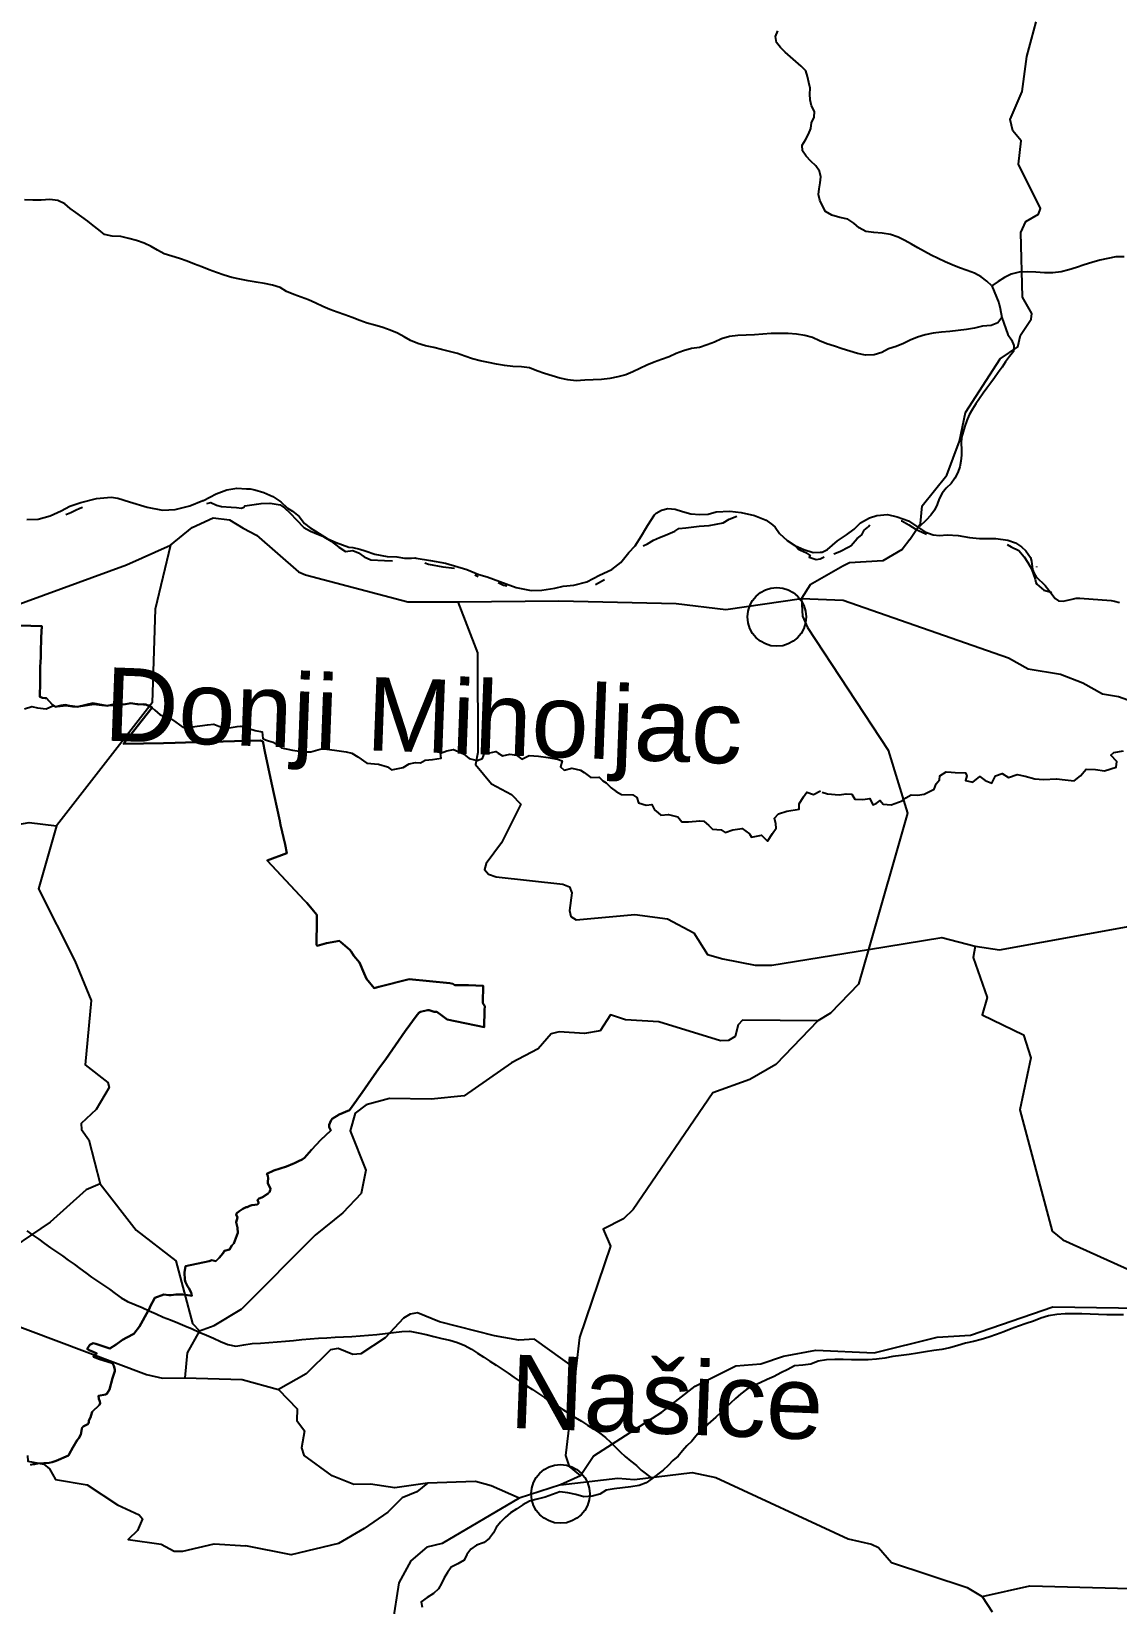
# Model space of a CAD drawing. Header units: metres. Extents: x 13.21 to 19.52, y 42.14 to 46.62.
# Drawn here: x 17.9286 to 18.2605, y 45.4545 to 45.9355 of the extents above; entities that cross this region are included whole.
import ezdxf

# ---------------------------------------------------------------- set-up
doc = ezdxf.new("R2010")
doc.units = ezdxf.units.M
doc.header["$MEASUREMENT"] = 0
for name, color, linetype in [('CESTE', 5, 'Continuous'), ('grad_manji', 1, 'Continuous'), ('hr', 9, 'Continuous'), ('naziv_manji', 1, 'Continuous'), ('PRUGE', 7, 'Continuous'), ('RIJEKE', 4, 'Continuous')]:
    doc.layers.add(name, color=color, linetype=linetype)
doc.styles.get("Standard").update_dxf_attribs({"font": 'arial.ttf'})

msp = doc.modelspace()

# ---------------------------------------------------------------- linework, layer by layer
at = {"layer": 'CESTE'}
for p, q in [((18.0951, 45.52628), (18.09191, 45.49978)), ((17.97551, 45.5235), (17.99304, 45.523)), ((17.99304, 45.523), (18.00418, 45.51993)), ((18.10067, 45.49962), (18.09656, 45.49352)), ((18.09656, 45.49352), (18.09039, 45.49079)), ((18.09039, 45.49079), (18.07774, 45.48667)), ((18.21938, 45.45668), (18.22246, 45.45198))]:
    msp.add_line(p, q, dxfattribs=at)
for points in [[(18.19731, 45.78006), (18.20059, 45.78493), (18.20102, 45.79028), (18.20855, 45.79967), (18.21244, 45.81006), (18.2143, 45.81892), (18.22494, 45.83527), (18.23031, 45.83898), (18.23117, 45.8425), (18.23443, 45.8474), (18.23458, 45.84918), (18.23171, 45.85417), (18.23127, 45.87391), (18.23271, 45.87733), (18.23666, 45.87953), (18.23728, 45.88133), (18.23055, 45.89484), (18.23137, 45.90201), (18.22876, 45.905), (18.22794, 45.9085), (18.23163, 45.9171), (18.23311, 45.92783), (18.23589, 45.93844)], [(17.97117, 45.77824), (17.97776, 45.78373), (17.9842, 45.78662), (17.9892, 45.78607), (17.99339, 45.78352)], [(17.99339, 45.78352), (17.99749, 45.78139), (18.01029, 45.77009), (18.01242, 45.76916), (18.04369, 45.76096), (18.05905, 45.76096)], [(17.84234, 45.74447), (17.84636, 45.74227), (17.85143, 45.74203), (17.85629, 45.74321), (17.86961, 45.7486), (17.91206, 45.75567), (17.95764, 45.77222), (17.97117, 45.77824)], [(17.97117, 45.77824), (17.96647, 45.75875), (17.96549, 45.73001), (17.93623, 45.69245)], [(18.19731, 45.78006), (18.1949, 45.77692), (18.18898, 45.77348), (18.17883, 45.77291), (18.17677, 45.77186), (18.1668, 45.76618), (18.16413, 45.76194)], [(18.05905, 45.76096), (18.08989, 45.76121), (18.12584, 45.76041), (18.14098, 45.75861), (18.16413, 45.76194)], [(18.05905, 45.76096), (18.06505, 45.74539), (18.06518, 45.71484), (18.06441, 45.71123), (18.06936, 45.7053), (18.0754, 45.70197), (18.07832, 45.69903), (18.07236, 45.68726), (18.06773, 45.68085), (18.06716, 45.67901), (18.06836, 45.67758), (18.07075, 45.6768), (18.09112, 45.6746), (18.09316, 45.67372), (18.09388, 45.67193), (18.0932, 45.66656), (18.09363, 45.66466), (18.09518, 45.66361), (18.11315, 45.66526), (18.12313, 45.66394), (18.13125, 45.65966), (18.13534, 45.65303), (18.14006, 45.65169), (18.14996, 45.64982), (18.15506, 45.64975), (18.18463, 45.65454)], [(18.16413, 45.76194), (18.17686, 45.7615), (18.22742, 45.74381), (18.23345, 45.74047), (18.2434, 45.7388), (18.25017, 45.7362), (18.25617, 45.73279), (18.26109, 45.732), (18.26789, 45.72949), (18.28956, 45.71171), (18.29511, 45.70567), (18.29775, 45.70071)], [(18.16413, 45.76194), (18.16447, 45.75655), (18.16597, 45.75312), (18.19062, 45.71555), (18.19659, 45.69627), (18.18463, 45.65454)], [(18.21729, 45.65565), (18.22474, 45.65451), (18.29171, 45.6666), (18.2973, 45.68964), (18.29774, 45.70018)], [(17.82496, 45.66775), (17.84908, 45.66159), (17.86435, 45.66234), (17.86933, 45.66319), (17.87388, 45.66475), (17.8879, 45.67258), (17.89814, 45.68502), (17.90295, 45.6891), (17.92788, 45.69347), (17.93623, 45.69245)], [(17.93623, 45.69245), (17.93081, 45.67311), (17.94192, 45.65108), (17.94685, 45.639), (17.94502, 45.61933), (17.95196, 45.61392), (17.95237, 45.61232), (17.94844, 45.6056), (17.94378, 45.60136), (17.94395, 45.59955), (17.94617, 45.59632), (17.94966, 45.58287)], [(18.18463, 45.65454), (18.20709, 45.65821), (18.21729, 45.65565)], [(18.21729, 45.65565), (18.21662, 45.65212), (18.22094, 45.6399), (18.21945, 45.63462), (18.232, 45.62848), (18.23426, 45.62146), (18.23094, 45.60556), (18.24083, 45.56845), (18.24406, 45.56572), (18.27638, 45.55118), (18.28115, 45.54469)], [(18.18463, 45.65454), (18.18159, 45.64398), (18.17297, 45.63507), (18.16916, 45.63272)], [(18.16916, 45.63272), (18.1461, 45.63299), (18.14474, 45.6315), (18.14385, 45.62793), (18.14181, 45.62675), (18.1394, 45.62668), (18.12055, 45.63247), (18.11032, 45.63302), (18.10573, 45.63459), (18.1026, 45.62973), (18.09772, 45.62884), (18.09005, 45.62934), (18.08762, 45.62877), (18.08357, 45.62422), (18.07545, 45.61988), (18.06096, 45.60979), (18.05085, 45.60874), (18.03814, 45.60899), (18.03096, 45.60707), (18.02759, 45.60446), (18.02613, 45.59915), (18.03093, 45.58708), (18.02946, 45.57996), (18.02384, 45.57398), (18.01542, 45.56723), (17.99294, 45.54461)], [(18.16916, 45.63272), (18.15627, 45.61936), (18.14831, 45.61484), (18.137, 45.6107), (18.11266, 45.57507), (18.10969, 45.57216), (18.1035, 45.56899), (18.10571, 45.56385), (18.09627, 45.53587), (18.0951, 45.52628)], [(17.94966, 45.58287), (17.94534, 45.5811), (17.93437, 45.57113), (17.90063, 45.54832)], [(17.94966, 45.58287), (17.96065, 45.56867), (17.97272, 45.55936), (17.97783, 45.54015), (17.97997, 45.53787)], [(17.90063, 45.54832), (17.96379, 45.52452), (17.96866, 45.52347), (17.97551, 45.5235)], [(17.97997, 45.53787), (17.9845, 45.5395), (17.99294, 45.54461)], [(18.10067, 45.49962), (18.12138, 45.51299), (18.1316, 45.52101), (18.1441, 45.52716), (18.15172, 45.52783), (18.15864, 45.53015), (18.16855, 45.53195), (18.18633, 45.53117), (18.20561, 45.53595), (18.21581, 45.53656), (18.24106, 45.54522), (18.28115, 45.54469)], [(18.0951, 45.52628), (18.08251, 45.53533), (18.07767, 45.53501), (18.07024, 45.5364), (18.05339, 45.54069), (18.04668, 45.54341), (18.0444, 45.54306), (18.04243, 45.54178), (18.0368, 45.53578), (18.02935, 45.53085), (18.02691, 45.53066), (18.02239, 45.53246), (18.02008, 45.53212), (18.01261, 45.52476), (18.00418, 45.51993)], [(17.97997, 45.53787), (17.97624, 45.53123), (17.97551, 45.5235)], [(18.00418, 45.51993), (18.00985, 45.51406), (18.00977, 45.51047), (18.01216, 45.50732), (18.01122, 45.50209), (18.01194, 45.4999)], [(17.92743, 45.49977), (17.92752, 45.49802), (17.93243, 45.49708), (17.93415, 45.49573), (17.93595, 45.49241), (17.94568, 45.49082), (17.95495, 45.48466), (17.96151, 45.48164), (17.96256, 45.48037), (17.96108, 45.47678), (17.95817, 45.47409), (17.96828, 45.47267), (17.97229, 45.47055), (17.9749, 45.47053), (17.98452, 45.47275), (17.99413, 45.47211)], [(18.04977, 45.49131), (18.03978, 45.48985), (18.03229, 45.49097), (18.02721, 45.49089), (18.02055, 45.49353), (18.01194, 45.4999)], [(18.09191, 45.49978), (18.09303, 45.49636), (18.09656, 45.49352)], [(18.07774, 45.48667), (18.06918, 45.49053), (18.06444, 45.49182), (18.04977, 45.49131)], [(18.09039, 45.49079), (18.10797, 45.49287), (18.11302, 45.49247), (18.13068, 45.49459), (18.13797, 45.49305), (18.17843, 45.47426), (18.1856, 45.47265), (18.18766, 45.47158), (18.19169, 45.46699), (18.21484, 45.45935), (18.21938, 45.45668)], [(18.07774, 45.48667), (18.05426, 45.47289), (18.0495, 45.4717), (18.04461, 45.46757), (18.04097, 45.46086), (18.03899, 45.44838), (18.03502, 45.44179), (18.03403, 45.43289), (18.03122, 45.42993), (17.99972, 45.42261), (17.99395, 45.4255)], [(18.04977, 45.49131), (18.04647, 45.48863), (18.04202, 45.48677), (18.03762, 45.48241), (18.03038, 45.47739), (18.02251, 45.47285), (18.00806, 45.46935), (17.99413, 45.47211)], [(18.21938, 45.45668), (18.234, 45.45986), (18.27231, 45.4589), (18.29252, 45.46101), (18.32118, 45.46133)]]:
    msp.add_lwpolyline(points, dxfattribs=at)
at = {"layer": 'grad_manji'}
for centre in [(18.15659, 45.75633), (18.09043, 45.48801)]:
    msp.add_circle(centre, 0.00898, dxfattribs=at)
at = {"layer": 'hr'}
for points in [[(17.92716, 45.7861), (17.93067, 45.78628), (17.93432, 45.78729), (17.93772, 45.78879), (17.9403, 45.79018), (17.94366, 45.79133), (17.94853, 45.79257), (17.95295, 45.793), (17.95498, 45.79265), (17.95861, 45.79157), (17.96401, 45.78986), (17.96871, 45.78901), (17.97257, 45.78916), (17.977, 45.79028), (17.981, 45.79191), (17.98123, 45.792), (17.98509, 45.79404), (17.98833, 45.79522), (17.99147, 45.79572), (17.99441, 45.79556), (17.99553, 45.79549), (17.99693, 45.79523), (17.99972, 45.79444), (18.00241, 45.79317), (18.00488, 45.79154), (18.00691, 45.78962), (18.00841, 45.78864), (18.01048, 45.78704), (18.01213, 45.78492), (18.01383, 45.78354), (18.01908, 45.78033), (18.02176, 45.77909), (18.02568, 45.77771), (18.02693, 45.77755), (18.02901, 45.77706), (18.03068, 45.77654), (18.03361, 45.77555), (18.0374, 45.77483), (18.04034, 45.77467), (18.04274, 45.77432), (18.04486, 45.77428), (18.04601, 45.77445), (18.04632, 45.77427), (18.05065, 45.77363), (18.05521, 45.77276), (18.06176, 45.77081), (18.06542, 45.76926), (18.06795, 45.76862), (18.07189, 45.76714), (18.0769, 45.76536), (18.08141, 45.76444), (18.08472, 45.76451), (18.0887, 45.76513), (18.09126, 45.76578), (18.09452, 45.76604), (18.09848, 45.76708), (18.10239, 45.76912), (18.10615, 45.77082), (18.10888, 45.773), (18.11135, 45.77605), (18.11324, 45.77803), (18.11524, 45.78114), (18.11648, 45.78341), (18.11714, 45.78439), (18.11917, 45.78759), (18.1197, 45.7881), (18.12133, 45.78899), (18.12329, 45.78955), (18.12551, 45.78927), (18.12777, 45.78855), (18.1303, 45.78792), (18.13305, 45.78766), (18.13562, 45.78779), (18.13806, 45.78844), (18.14224, 45.7887), (18.14571, 45.78824), (18.14974, 45.78735), (18.15333, 45.78595), (18.15525, 45.78454), (18.15606, 45.7838), (18.15741, 45.78186), (18.15972, 45.77968), (18.16208, 45.7782), (18.16482, 45.77693), (18.16775, 45.77606), (18.1698, 45.77613), (18.17045, 45.77615), (18.17213, 45.77694), (18.17515, 45.77965), (18.17794, 45.78148), (18.18028, 45.78316), (18.18219, 45.7851), (18.18494, 45.78666), (18.18723, 45.78734), (18.19046, 45.78765), (18.19338, 45.78696), (18.1969, 45.78572), (18.20186, 45.78232), (18.20439, 45.78149), (18.20636, 45.78128), (18.20869, 45.78148), (18.21203, 45.78124), (18.21553, 45.78063), (18.2186, 45.78037), (18.22358, 45.78036), (18.22725, 45.77978), (18.22961, 45.779), (18.23141, 45.77778), (18.23274, 45.77654), (18.23417, 45.77454), (18.23449, 45.77339), (18.23479, 45.77085), (18.23516, 45.76983), (18.23589, 45.76863), (18.23869, 45.76599), (18.23975, 45.76453), (18.24174, 45.762), (18.24271, 45.76127), (18.24421, 45.76111), (18.24688, 45.76174), (18.24819, 45.76209), (18.24929, 45.7621), (18.25884, 45.76135), (18.25992, 45.7612), (18.26139, 45.76073)], [(17.92503, 45.75368), (17.93175, 45.75351), (17.93155, 45.75006), (17.93147, 45.74536), (17.93151, 45.74347), (17.93139, 45.74297), (17.93132, 45.74053), (17.93129, 45.73488), (17.93119, 45.73338), (17.93121, 45.73191), (17.93198, 45.73162), (17.93277, 45.73143), (17.93324, 45.73143), (17.93492, 45.72952), (17.93522, 45.72934), (17.936, 45.72885), (17.9376, 45.72925), (17.93894, 45.72942), (17.94037, 45.72918), (17.94267, 45.72884), (17.94742, 45.72995), (17.95172, 45.72913), (17.95443, 45.72974), (17.95685, 45.72956), (17.95901, 45.72992), (17.96144, 45.72956), (17.96288, 45.72961), (17.96356, 45.72953), (17.96554, 45.7286), (17.95676, 45.71746), (17.96902, 45.71773), (17.97256, 45.71783), (17.97574, 45.71792), (17.98364, 45.71808), (17.9943, 45.7184), (17.99853, 45.71849), (17.99913, 45.71836), (17.99945, 45.7181), (17.99948, 45.71777), (17.99996, 45.71514), (18.00205, 45.70554), (18.00456, 45.69393), (18.00483, 45.69272), (18.00619, 45.68667), (18.00673, 45.68402), (18.00067, 45.68186), (18.01216, 45.66962), (18.01282, 45.66887), (18.01343, 45.6681), (18.01491, 45.66645), (18.01585, 45.66518), (18.0159, 45.66332), (18.01581, 45.65616), (18.01595, 45.65566), (18.01881, 45.65649), (18.0228, 45.65722), (18.02309, 45.65694), (18.02594, 45.65448), (18.02644, 45.65392), (18.02723, 45.65268), (18.02894, 45.65063), (18.03034, 45.64726), (18.03107, 45.64561), (18.03345, 45.64279), (18.03491, 45.64319), (18.04409, 45.64553), (18.0566, 45.64432), (18.05749, 45.64404), (18.05809, 45.64365), (18.06233, 45.64365), (18.06673, 45.64351), (18.0667, 45.63835), (18.06672, 45.63814), (18.06725, 45.6372), (18.06715, 45.63597), (18.06703, 45.63083), (18.05578, 45.63313), (18.05417, 45.63439), (18.05255, 45.63555), (18.05177, 45.63555), (18.05121, 45.63568), (18.05023, 45.636), (18.04975, 45.63602), (18.04756, 45.63549), (18.04714, 45.63517), (18.04624, 45.63421), (18.04322, 45.63004), (18.04293, 45.62963), (18.03704, 45.62102), (18.03491, 45.61816), (18.03253, 45.61485), (18.0298, 45.61085), (18.02873, 45.60938), (18.02848, 45.60904), (18.02804, 45.60842), (18.02587, 45.60545), (18.02273, 45.60411), (18.02054, 45.60274), (18.02014, 45.60216), (18.01969, 45.60089), (18.01969, 45.60022), (18.02013, 45.59924), (18.01705, 45.5962), (18.01583, 45.59494), (18.01431, 45.5933), (18.01213, 45.59086), (18.0114, 45.59038), (18.01028, 45.5898), (18.00902, 45.58921), (18.00854, 45.58897), (18.00657, 45.58822), (18.00276, 45.58701), (18.00064, 45.58594), (18.00093, 45.58536), (18.00098, 45.58452), (18.00088, 45.58358), (18.00091, 45.58307), (18.00171, 45.58131), (18.00162, 45.58096), (18.00139, 45.58037), (18.00096, 45.57994), (17.99927, 45.57884), (17.99802, 45.5783), (17.99776, 45.57799), (17.99807, 45.57722), (17.99808, 45.57692), (17.99794, 45.57673), (17.99761, 45.57659), (17.99696, 45.57646), (17.99599, 45.57638), (17.99537, 45.57619), (17.99455, 45.57577), (17.99429, 45.5757), (17.99328, 45.5752), (17.99208, 45.57439), (17.99146, 45.57391), (17.99126, 45.57354), (17.99164, 45.57263), (17.99123, 45.57113), (17.99161, 45.56946), (17.99176, 45.56793), (17.99047, 45.56464), (17.9899, 45.56401), (17.98917, 45.5628), (17.98768, 45.56242), (17.98711, 45.5616), (17.986, 45.56027), (17.98496, 45.55919), (17.98379, 45.55952), (17.98292, 45.55927), (17.97571, 45.5577), (17.97541, 45.55571), (17.97553, 45.55349), (17.97573, 45.5528), (17.97635, 45.55158), (17.97672, 45.55092), (17.97748, 45.54962), (17.97764, 45.54863), (17.97702, 45.54868), (17.97495, 45.54898), (17.97274, 45.54907), (17.97133, 45.54886), (17.9706, 45.54884), (17.96912, 45.54906), (17.96637, 45.54797), (17.96485, 45.54511), (17.96481, 45.545), (17.96426, 45.54407), (17.96162, 45.53924), (17.9599, 45.53699), (17.95776, 45.53589), (17.95647, 45.53516), (17.95455, 45.53376), (17.95256, 45.53254), (17.94828, 45.53396), (17.94752, 45.53417), (17.94651, 45.53364), (17.94569, 45.53239), (17.94614, 45.53215), (17.94622, 45.53203), (17.94627, 45.53196), (17.94746, 45.53149), (17.9486, 45.53094), (17.94767, 45.53038), (17.94762, 45.52994), (17.94914, 45.52932), (17.95343, 45.52799), (17.95378, 45.52722), (17.9541, 45.52605), (17.95412, 45.52554), (17.95344, 45.52345), (17.95341, 45.52338), (17.95253, 45.52), (17.95162, 45.51866), (17.95125, 45.51847), (17.94914, 45.51802), (17.94923, 45.5171), (17.94952, 45.51629), (17.94961, 45.51582), (17.94938, 45.5153), (17.9472, 45.51308), (17.94684, 45.51206), (17.94671, 45.51143), (17.94618, 45.51045), (17.94615, 45.50993), (17.94608, 45.50966), (17.94586, 45.50938), (17.94447, 45.50861), (17.94414, 45.50834), (17.94403, 45.50795), (17.94374, 45.50621), (17.94314, 45.50505), (17.94258, 45.50443), (17.94122, 45.50218), (17.94011, 45.50016), (17.93998, 45.49975), (17.9362, 45.49815), (17.93498, 45.49772), (17.93399, 45.49751), (17.93236, 45.49747), (17.93055, 45.49731), (17.9296, 45.49716), (17.92919, 45.49714), (17.9283, 45.49688)], [(17.9283, 45.49688), (17.92919, 45.49714), (17.9296, 45.49716), (17.93055, 45.49731), (17.93236, 45.49747), (17.93399, 45.49751), (17.93498, 45.49772), (17.9362, 45.49815), (17.93998, 45.49975), (17.94011, 45.50016), (17.94122, 45.50218), (17.94258, 45.50443), (17.94314, 45.50505), (17.94374, 45.50621), (17.94403, 45.50795), (17.94414, 45.50834), (17.94447, 45.50861), (17.94586, 45.50938), (17.94608, 45.50966), (17.94615, 45.50993), (17.94618, 45.51045), (17.94671, 45.51143), (17.94684, 45.51206), (17.9472, 45.51308), (17.94938, 45.5153), (17.94961, 45.51582), (17.94952, 45.51629), (17.94923, 45.5171), (17.94914, 45.51802), (17.95125, 45.51847), (17.95162, 45.51866), (17.95253, 45.52), (17.95341, 45.52338), (17.95344, 45.52345), (17.95412, 45.52554), (17.9541, 45.52605), (17.95378, 45.52722), (17.95343, 45.52799), (17.94914, 45.52932), (17.94762, 45.52994), (17.94767, 45.53038), (17.9486, 45.53094), (17.94746, 45.53149), (17.94627, 45.53196), (17.94622, 45.53203), (17.94614, 45.53215), (17.94569, 45.53239), (17.94651, 45.53364), (17.94752, 45.53417), (17.94828, 45.53396), (17.95256, 45.53254), (17.95455, 45.53376), (17.95647, 45.53516), (17.95776, 45.53589), (17.9599, 45.53699), (17.96162, 45.53924), (17.96426, 45.54407), (17.96481, 45.545), (17.96485, 45.54511), (17.96637, 45.54797), (17.96912, 45.54906), (17.9706, 45.54884), (17.97133, 45.54886), (17.97274, 45.54907), (17.97495, 45.54898), (17.97702, 45.54868), (17.97764, 45.54863), (17.97748, 45.54962), (17.97672, 45.55092), (17.97635, 45.55158), (17.97573, 45.5528), (17.97553, 45.55349), (17.97541, 45.55571), (17.97571, 45.5577), (17.98292, 45.55927), (17.98379, 45.55952), (17.98496, 45.55919), (17.986, 45.56027), (17.98711, 45.5616), (17.98768, 45.56242), (17.98917, 45.5628), (17.9899, 45.56401), (17.99047, 45.56464), (17.99176, 45.56793), (17.99161, 45.56946), (17.99123, 45.57113), (17.99164, 45.57263), (17.99126, 45.57354), (17.99146, 45.57391), (17.99208, 45.57439), (17.99328, 45.5752), (17.99429, 45.5757), (17.99455, 45.57577), (17.99537, 45.57619), (17.99599, 45.57638), (17.99696, 45.57646), (17.99761, 45.57659), (17.99794, 45.57673), (17.99808, 45.57692), (17.99807, 45.57722), (17.99776, 45.57799), (17.99802, 45.5783), (17.99927, 45.57884), (18.00096, 45.57994), (18.00139, 45.58037), (18.00162, 45.58096), (18.00171, 45.58131), (18.00091, 45.58307), (18.00088, 45.58358), (18.00098, 45.58452), (18.00093, 45.58536), (18.00064, 45.58594), (18.00276, 45.58701), (18.00657, 45.58822), (18.00854, 45.58897), (18.00902, 45.58921), (18.01028, 45.5898), (18.0114, 45.59038), (18.01213, 45.59086), (18.01431, 45.5933), (18.01583, 45.59494), (18.01705, 45.5962), (18.02013, 45.59924), (18.01969, 45.60022), (18.01969, 45.60089), (18.02014, 45.60216), (18.02054, 45.60274), (18.02273, 45.60411), (18.02587, 45.60545), (18.02804, 45.60842), (18.02848, 45.60904), (18.02873, 45.60938), (18.0298, 45.61085), (18.03253, 45.61485), (18.03491, 45.61816), (18.03704, 45.62102), (18.04293, 45.62963), (18.04322, 45.63004), (18.04624, 45.63421), (18.04714, 45.63517), (18.04756, 45.63549), (18.04975, 45.63602), (18.05023, 45.636), (18.05121, 45.63568), (18.05177, 45.63555), (18.05255, 45.63555), (18.05417, 45.63439), (18.05578, 45.63313), (18.06703, 45.63083), (18.06715, 45.63597), (18.06725, 45.6372), (18.06672, 45.63814), (18.0667, 45.63835), (18.06673, 45.64351), (18.06233, 45.64365), (18.05809, 45.64365), (18.05749, 45.64404), (18.0566, 45.64432), (18.04409, 45.64553), (18.03491, 45.64319), (18.03345, 45.64279), (18.03107, 45.64561), (18.03034, 45.64726), (18.02894, 45.65063), (18.02723, 45.65268), (18.02644, 45.65392), (18.02594, 45.65448), (18.02309, 45.65694), (18.0228, 45.65722), (18.01881, 45.65649), (18.01595, 45.65566), (18.01581, 45.65616), (18.0159, 45.66332), (18.01585, 45.66518), (18.01491, 45.66645), (18.01343, 45.6681), (18.01282, 45.66887), (18.01216, 45.66962), (18.00067, 45.68186), (18.00673, 45.68402), (18.00619, 45.68667), (18.00483, 45.69272), (18.00456, 45.69393), (18.00205, 45.70554), (17.99996, 45.71514), (17.99948, 45.71777), (17.99945, 45.7181), (17.99913, 45.71836), (17.99853, 45.71849), (17.9943, 45.7184), (17.98364, 45.71808), (17.97574, 45.71792), (17.97256, 45.71783), (17.96902, 45.71773), (17.95676, 45.71746), (17.96554, 45.7286), (17.96356, 45.72953), (17.96288, 45.72961), (17.96144, 45.72956), (17.95901, 45.72992), (17.95685, 45.72956), (17.95443, 45.72974), (17.95172, 45.72913), (17.94742, 45.72995), (17.94267, 45.72884), (17.94037, 45.72918), (17.93894, 45.72942), (17.9376, 45.72925), (17.936, 45.72885), (17.93522, 45.72934), (17.93492, 45.72952), (17.93324, 45.73143), (17.93277, 45.73143), (17.93198, 45.73162), (17.93121, 45.73191), (17.93119, 45.73338), (17.93129, 45.73488), (17.93132, 45.74053), (17.93139, 45.74297), (17.93151, 45.74347), (17.93147, 45.74536), (17.93155, 45.75006), (17.93175, 45.75351), (17.92503, 45.75368)]]:
    msp.add_lwpolyline(points, dxfattribs=at)
at = {"layer": 'PRUGE'}
for points in [[(18.22234, 45.8576), (18.22087, 45.85909), (18.21914, 45.86041), (18.21709, 45.86151), (18.21481, 45.86233), (18.21251, 45.86315), (18.21025, 45.86401), (18.20805, 45.86495), (18.20591, 45.86594), (18.20382, 45.86699), (18.20179, 45.8681), (18.19977, 45.86922), (18.19776, 45.87035), (18.19579, 45.8715), (18.19368, 45.87253), (18.19138, 45.87334), (18.18886, 45.87371), (18.18628, 45.87394), (18.18377, 45.87427), (18.18174, 45.87537), (18.1801, 45.87679), (18.17832, 45.87801), (18.17582, 45.87854), (18.17339, 45.87925), (18.17148, 45.88035), (18.17058, 45.88207), (18.16979, 45.88379), (18.16938, 45.88555), (18.16956, 45.88735), (18.1699, 45.88914), (18.17003, 45.89093), (18.16966, 45.89272), (18.16849, 45.89431), (18.16702, 45.89579), (18.1656, 45.8973), (18.16441, 45.89894), (18.16431, 45.90064), (18.1654, 45.90232), (18.16632, 45.90401), (18.16695, 45.90574), (18.16722, 45.90754), (18.16801, 45.90927), (18.16815, 45.911), (18.16725, 45.91271), (18.16682, 45.91449), (18.1667, 45.91628), (18.1668, 45.91808), (18.16642, 45.91985), (18.166, 45.92164), (18.1655, 45.9234), (18.16401, 45.92484), (18.16236, 45.92624), (18.1608, 45.92768), (18.15919, 45.92907), (18.15767, 45.93054), (18.15646, 45.93212), (18.15616, 45.93393), (18.15695, 45.93562)], [(18.22543, 45.84794), (18.22422, 45.84628), (18.22214, 45.84551), (18.2195, 45.84526), (18.21708, 45.84463), (18.21459, 45.84424), (18.21203, 45.84399), (18.2095, 45.84366), (18.20695, 45.84343), (18.20441, 45.84317), (18.20194, 45.84266), (18.19959, 45.84193), (18.19736, 45.84103), (18.1953, 45.83994), (18.19305, 45.83909), (18.19073, 45.83831), (18.18869, 45.83719), (18.18632, 45.83652), (18.18376, 45.83642), (18.18127, 45.83692), (18.17888, 45.8376), (18.17655, 45.83837), (18.17423, 45.83915), (18.17191, 45.83992), (18.16963, 45.84076), (18.16748, 45.84177), (18.16511, 45.84243), (18.16259, 45.84282), (18.16003, 45.84301), (18.15746, 45.84307), (18.15746, 45.84307), (18.15488, 45.843), (18.15233, 45.84279), (18.14977, 45.84263), (18.14719, 45.84252), (18.14462, 45.84244), (18.1421, 45.84208), (18.13971, 45.84142), (18.13755, 45.84044), (18.13531, 45.83953), (18.13296, 45.83881), (18.13045, 45.83841), (18.12807, 45.83774), (18.12581, 45.83688), (18.12362, 45.83594), (18.12134, 45.8351), (18.11906, 45.83427), (18.11684, 45.83335), (18.11471, 45.83235), (18.11258, 45.83134), (18.11037, 45.83041), (18.10798, 45.82975), (18.10549, 45.8293), (18.10295, 45.82901), (18.10039, 45.82885), (18.09782, 45.82873), (18.09524, 45.82857), (18.09272, 45.82883), (18.09026, 45.8294), (18.08788, 45.83009), (18.08552, 45.8308), (18.08321, 45.83159), (18.08097, 45.8325), (18.07847, 45.83282), (18.07589, 45.83297), (18.07334, 45.83322), (18.07086, 45.83369), (18.06839, 45.83421), (18.06589, 45.83464), (18.06352, 45.83533), (18.06121, 45.83613), (18.05891, 45.83693), (18.0565, 45.83758), (18.05407, 45.83816), (18.05164, 45.83875), (18.04918, 45.83931), (18.0468, 45.83997), (18.04457, 45.84087), (18.04258, 45.84201), (18.04057, 45.84314), (18.03837, 45.84407), (18.03605, 45.84485), (18.03368, 45.84556), (18.03131, 45.84625), (18.02901, 45.84706), (18.02673, 45.84789), (18.02444, 45.84873), (18.02215, 45.84955), (18.01989, 45.85041), (18.01769, 45.85134), (18.01556, 45.85235), (18.01339, 45.85333), (18.01112, 45.85416), (18.00882, 45.85498), (18.00664, 45.85593), (18.00469, 45.8571), (18.00237, 45.85787), (17.99989, 45.85836), (17.99736, 45.85872), (17.99485, 45.85913), (17.99237, 45.85962), (17.98994, 45.8602), (17.98754, 45.86088), (17.98523, 45.86166), (17.98299, 45.86254), (17.98073, 45.86342), (17.97849, 45.8643), (17.97625, 45.86519), (17.97393, 45.86596), (17.97158, 45.8667), (17.96923, 45.86745), (17.96721, 45.86855), (17.9652, 45.86968), (17.96308, 45.8707), (17.96075, 45.87146), (17.95835, 45.87213), (17.95591, 45.87273), (17.95329, 45.87284), (17.95098, 45.87336), (17.94924, 45.87475), (17.94753, 45.87609), (17.94581, 45.87744), (17.94405, 45.87875), (17.94222, 45.88002), (17.94045, 45.88133), (17.93877, 45.88269), (17.93663, 45.88374), (17.93419, 45.88409), (17.93419, 45.88409), (17.93159, 45.88384), (17.92901, 45.88387), (17.92644, 45.88398)], [(18.26283, 45.8665), (18.26028, 45.86653), (18.26028, 45.86653), (18.2578, 45.86601), (18.25536, 45.86544), (18.25295, 45.8648), (18.25058, 45.8641), (18.24828, 45.86328), (18.24596, 45.86252), (18.24353, 45.86191), (18.24099, 45.86161), (18.23842, 45.86159), (18.23586, 45.8618), (18.23328, 45.86193), (18.23328, 45.86193), (18.23072, 45.86179), (18.22827, 45.86118), (18.22622, 45.86013), (18.22433, 45.85891), (18.22234, 45.8576)], [(18.22234, 45.8576), (18.22305, 45.85588), (18.22378, 45.85415), (18.22447, 45.85242), (18.22489, 45.85065), (18.22543, 45.84794)], [(18.22543, 45.84794), (18.22602, 45.84619), (18.22662, 45.84445), (18.22728, 45.84271), (18.22836, 45.84107), (18.22905, 45.83933), (18.22902, 45.83753), (18.22773, 45.83599), (18.22652, 45.8344), (18.22552, 45.83274), (18.22433, 45.83115), (18.2232, 45.82953), (18.2221, 45.8279), (18.22085, 45.82634), (18.21966, 45.82474), (18.21856, 45.82312), (18.2175, 45.82149), (18.21641, 45.81985), (18.21539, 45.81821), (18.21475, 45.81647), (18.21414, 45.81473), (18.21354, 45.81298), (18.21313, 45.8112), (18.213, 45.80941), (18.21307, 45.80761), (18.21309, 45.80581), (18.21291, 45.80402), (18.21252, 45.80224), (18.21195, 45.80049), (18.21108, 45.7988), (18.20991, 45.7972), (18.20835, 45.79576), (18.20713, 45.79419), (18.20629, 45.79248), (18.20567, 45.79074), (18.20485, 45.78903), (18.20373, 45.78742), (18.20228, 45.78594), (18.20024, 45.78403)], [(17.92721, 45.56846), (17.92902, 45.56719), (17.93084, 45.56592), (17.93261, 45.56462), (17.93441, 45.56335), (17.93624, 45.56208), (17.93807, 45.56083), (17.93987, 45.55955), (17.94165, 45.55826), (17.94341, 45.55695), (17.94519, 45.55566), (17.947, 45.55438), (17.94881, 45.55312), (17.95065, 45.55186), (17.95248, 45.55061), (17.95424, 45.5493), (17.95607, 45.54803), (17.95803, 45.54688), (17.96025, 45.54599), (17.96244, 45.54506), (17.96458, 45.54407), (17.96671, 45.54307), (17.9689, 45.54214), (17.97114, 45.54127), (17.97336, 45.54038), (17.97555, 45.53945), (17.97772, 45.53848), (17.97991, 45.53755), (17.9821, 45.53662), (17.98428, 45.53567), (17.98639, 45.53465), (17.98865, 45.53378), (17.99107, 45.53326), (17.99356, 45.53368), (17.99609, 45.53399), (17.99864, 45.53412), (18.00119, 45.5343), (18.00374, 45.5345), (18.00627, 45.53473), (18.0088, 45.535), (18.01134, 45.53525), (18.01388, 45.53546), (18.01643, 45.53562), (18.01898, 45.53579), (18.02152, 45.53594), (18.02408, 45.53606), (18.02663, 45.5362), (18.02918, 45.53636), (18.03173, 45.53656), (18.03426, 45.5368), (18.0368, 45.53707), (18.03932, 45.53738), (18.04185, 45.53766), (18.04439, 45.53777), (18.04439, 45.53777), (18.04687, 45.53734), (18.04931, 45.53676), (18.05172, 45.53616), (18.05415, 45.5356), (18.05658, 45.53502), (18.05895, 45.53434), (18.06114, 45.5334), (18.06316, 45.53231), (18.06507, 45.5311), (18.06698, 45.5299), (18.06885, 45.52868), (18.0707, 45.52744), (18.07254, 45.52619), (18.07437, 45.52493), (18.07621, 45.52368), (18.07808, 45.52244), (18.07994, 45.52122), (18.08182, 45.52), (18.08369, 45.51877), (18.08556, 45.51754), (18.08742, 45.51631), (18.0893, 45.51508), (18.09117, 45.51386), (18.09305, 45.51264), (18.09494, 45.51144), (18.09684, 45.51023), (18.09873, 45.50902), (18.10063, 45.50781), (18.10248, 45.50656), (18.10424, 45.50527), (18.10576, 45.50382), (18.10721, 45.50233), (18.10866, 45.50085), (18.11022, 45.49943), (18.11191, 45.49808), (18.11365, 45.49676), (18.11506, 45.49526), (18.11851, 45.49269)], [(18.26265, 45.54279), (18.26009, 45.54282), (18.25753, 45.54283), (18.25497, 45.54291), (18.25241, 45.54299), (18.24986, 45.54308), (18.2473, 45.54311), (18.2473, 45.54311), (18.24474, 45.5431), (18.24219, 45.54296), (18.2397, 45.54253), (18.23737, 45.54179), (18.23514, 45.54091), (18.23282, 45.54016), (18.23051, 45.53937), (18.22823, 45.53855), (18.22603, 45.53765), (18.22377, 45.5368), (18.22146, 45.53602), (18.21912, 45.5353), (18.21671, 45.53469), (18.21429, 45.53411), (18.21195, 45.5334), (18.20955, 45.53276), (18.2071, 45.53224), (18.2046, 45.53186), (18.20209, 45.53149), (18.19959, 45.5311), (18.19711, 45.53069), (18.1946, 45.53034), (18.19208, 45.53001), (18.18961, 45.52953), (18.1871, 45.5292), (18.18455, 45.52906), (18.18199, 45.52905), (18.17943, 45.52907), (18.17687, 45.5291), (18.17431, 45.52913), (18.17431, 45.52913), (18.17176, 45.52899), (18.16927, 45.52859), (18.16699, 45.52774), (18.16452, 45.52739), (18.16201, 45.52716), (18.15991, 45.52612), (18.15785, 45.52504), (18.15579, 45.52398), (18.15366, 45.52298), (18.15149, 45.52203), (18.14935, 45.52104), (18.14733, 45.51994), (18.14554, 45.51867), (18.14392, 45.51726), (18.14241, 45.51581), (18.14093, 45.51435), (18.13944, 45.51289), (18.1379, 45.51146), (18.13628, 45.51007), (18.13466, 45.50867), (18.13311, 45.50724), (18.13184, 45.50569), (18.13062, 45.50411), (18.12907, 45.50268), (18.12773, 45.50116), (18.12642, 45.49961), (18.12479, 45.49823), (18.12332, 45.49675), (18.12187, 45.49528), (18.11851, 45.49269)], [(18.11851, 45.49269), (18.11667, 45.49141), (18.11446, 45.49058), (18.11195, 45.49015), (18.10942, 45.48988), (18.10687, 45.48961), (18.10443, 45.48915), (18.10243, 45.48799), (18.10011, 45.48728), (18.09756, 45.48717), (18.09516, 45.4878), (18.0927, 45.48834), (18.09021, 45.48869), (18.09021, 45.48869), (18.08797, 45.48783), (18.0857, 45.487), (18.08331, 45.48637), (18.0809, 45.48577), (18.07893, 45.48464), (18.07702, 45.48343), (18.07518, 45.48218), (18.07351, 45.48082), (18.07203, 45.47936), (18.07079, 45.47778), (18.06994, 45.47608), (18.06874, 45.47449), (18.06706, 45.47315), (18.06474, 45.47235), (18.06298, 45.4711), (18.06177, 45.46949), (18.06091, 45.46777), (18.05903, 45.46665), (18.05697, 45.46562), (18.05585, 45.46399), (18.05489, 45.46232), (18.054, 45.46063), (18.05314, 45.45893), (18.05155, 45.45755), (18.04964, 45.45631), (18.04778, 45.455), (18.04811, 45.45339)]]:
    msp.add_lwpolyline(points, dxfattribs=at)
at = {"layer": 'RIJEKE'}
for points in [[(17.93917, 45.7877), (17.9407, 45.78824), (17.94207, 45.78901), (17.94339, 45.78964), (17.94421, 45.78996)], [(17.98229, 45.79108), (17.9835, 45.79134), (17.9835, 45.79134), (17.98523, 45.79057), (17.9867, 45.7901), (17.98973, 45.78993), (17.99131, 45.78982), (17.99288, 45.78958), (17.9936, 45.78994), (17.99387, 45.79035), (17.9974, 45.79081), (17.99887, 45.791), (18.00158, 45.79114), (18.00158, 45.79114), (18.00464, 45.79063), (18.00604, 45.78973), (18.00776, 45.78806), (18.00963, 45.78607), (18.01187, 45.78365), (18.01396, 45.78257), (18.01587, 45.78175), (18.01771, 45.78103)], [(18.11574, 45.77812), (18.11701, 45.7787), (18.11891, 45.77984), (18.12067, 45.78067), (18.12254, 45.78133), (18.12399, 45.78191), (18.12538, 45.7826), (18.12663, 45.7834), (18.12879, 45.78361), (18.13286, 45.78407), (18.13592, 45.78426), (18.14022, 45.78511), (18.14199, 45.7862), (18.14439, 45.78719)], [(18.19466, 45.78575), (18.19486, 45.78573)], [(18.19486, 45.78573), (18.19702, 45.78451), (18.19921, 45.78304), (18.201, 45.78229), (18.20235, 45.78166)], [(18.01771, 45.78103), (18.01856, 45.7805), (18.02024, 45.77947), (18.02039, 45.77939)], [(18.17404, 45.77567), (18.17586, 45.77637), (18.17858, 45.77781), (18.17936, 45.77818), (18.1812, 45.78033), (18.18256, 45.78148), (18.18331, 45.78289)], [(18.18331, 45.78289), (18.18428, 45.78372), (18.18463, 45.78404), (18.18507, 45.78447)], [(18.02039, 45.77939), (18.02266, 45.77772), (18.0247, 45.77632), (18.02686, 45.77664), (18.02686, 45.77664), (18.02859, 45.77596), (18.03037, 45.77476), (18.03244, 45.77378), (18.03662, 45.77359), (18.03901, 45.77349)], [(18.16255, 45.77784), (18.16325, 45.77705), (18.16383, 45.77678)], [(18.16383, 45.77678), (18.16569, 45.7759), (18.16587, 45.77578)], [(18.16587, 45.77578), (18.16676, 45.77517), (18.16649, 45.77458), (18.16865, 45.77391), (18.1699, 45.7741), (18.17105, 45.77472)], [(18.22705, 45.77845), (18.22823, 45.77781), (18.23065, 45.77664), (18.23226, 45.7747), (18.23342, 45.77299), (18.23451, 45.77101), (18.23562, 45.76791), (18.23582, 45.76684), (18.23614, 45.76634), (18.23824, 45.7645), (18.24048, 45.7639)], [(18.04897, 45.77284), (18.05009, 45.77252), (18.05445, 45.77162), (18.05801, 45.77124)], [(18.23602, 45.77174), (18.23606, 45.7716)], [(18.06423, 45.76923), (18.06529, 45.76871)], [(18.07139, 45.76687), (18.07302, 45.76607), (18.07406, 45.76585)], [(18.10112, 45.7662), (18.10294, 45.76724), (18.10393, 45.76774)], [(18.24048, 45.7639), (18.24059, 45.7638)], [(17.92651, 45.72823), (17.92873, 45.7289), (17.92873, 45.7289), (17.93041, 45.72849), (17.93314, 45.72825), (17.9351, 45.72912), (17.9351, 45.72912), (17.93643, 45.72893), (17.93919, 45.72922), (17.93919, 45.72922), (17.94112, 45.72897), (17.94307, 45.72891), (17.94771, 45.7296), (17.94771, 45.7296), (17.95098, 45.7292), (17.95402, 45.7293), (17.95921, 45.72997), (17.95921, 45.72997), (17.96207, 45.72963), (17.96466, 45.72933), (17.96633, 45.72782), (17.96794, 45.72641), (17.97081, 45.72544), (17.97272, 45.72418), (17.97506, 45.72255), (17.97774, 45.72266), (17.98244, 45.72336), (17.98437, 45.72347), (17.98437, 45.72347), (17.98639, 45.72275), (17.98906, 45.7224), (17.99152, 45.72282), (17.99261, 45.72292), (17.99261, 45.72292), (17.99351, 45.7227), (17.99708, 45.72159), (17.99914, 45.72115), (17.9994, 45.71909), (18.00017, 45.71877), (18.0011, 45.71847), (18.00256, 45.71799), (18.004, 45.71721), (18.00512, 45.71624), (18.00847, 45.71553), (18.01187, 45.71503), (18.01406, 45.71509), (18.01691, 45.71587), (18.01814, 45.71594), (18.01814, 45.71594), (18.02132, 45.71556), (18.02488, 45.7151), (18.02659, 45.71469), (18.02847, 45.71348), (18.03114, 45.71162), (18.03478, 45.71124), (18.03746, 45.71043), (18.03875, 45.70954), (18.0423, 45.71024), (18.04411, 45.71142), (18.04606, 45.71184), (18.04606, 45.71184), (18.04764, 45.71167), (18.04903, 45.71248), (18.0513, 45.71266), (18.05395, 45.71315), (18.05368, 45.7146), (18.05567, 45.71538), (18.05766, 45.71582), (18.05766, 45.71582), (18.06072, 45.71442), (18.06245, 45.71298), (18.06494, 45.71245), (18.06655, 45.71306), (18.06716, 45.71462), (18.06879, 45.71473), (18.07067, 45.71513), (18.07067, 45.71513), (18.07132, 45.71461), (18.07272, 45.71385), (18.07497, 45.71431), (18.07497, 45.71431), (18.07692, 45.71408), (18.07862, 45.7128), (18.08081, 45.71395), (18.08081, 45.71395), (18.08368, 45.71377), (18.08666, 45.71328), (18.08954, 45.7128), (18.09091, 45.71226), (18.09047, 45.71042), (18.09151, 45.70944), (18.09393, 45.71009), (18.09393, 45.71009), (18.09658, 45.70943), (18.09766, 45.70872), (18.09967, 45.70723), (18.10222, 45.70733), (18.10222, 45.70733), (18.1034, 45.7062), (18.10444, 45.7056), (18.10595, 45.704), (18.10746, 45.70291), (18.10913, 45.70201), (18.1125, 45.70185), (18.11378, 45.70113), (18.1143, 45.6995), (18.1166, 45.69872), (18.1184, 45.69891), (18.1184, 45.69891), (18.11918, 45.69735), (18.1203, 45.69641), (18.12107, 45.69568), (18.12344, 45.69586), (18.12344, 45.69586), (18.12628, 45.69513), (18.12752, 45.6936), (18.12957, 45.69369), (18.13309, 45.69399), (18.13309, 45.69399), (18.13429, 45.69383), (18.13577, 45.69251), (18.13695, 45.69143), (18.13956, 45.6912), (18.14084, 45.6904), (18.14313, 45.69117), (18.146, 45.69164), (18.146, 45.69164), (18.14827, 45.68998), (18.14889, 45.68893), (18.1519, 45.68953), (18.1519, 45.68953), (18.15376, 45.68773), (18.15529, 45.69006), (18.15644, 45.69167), (18.15627, 45.69304), (18.15588, 45.69476), (18.15711, 45.69605), (18.1597, 45.69692), (18.1634, 45.69747), (18.16339, 45.6991), (18.16474, 45.70132), (18.16575, 45.70272), (18.16575, 45.70272), (18.16784, 45.70204), (18.16997, 45.70316)], [(18.19603, 45.70103), (18.19766, 45.70192), (18.19766, 45.70192), (18.19962, 45.70183), (18.20165, 45.70215), (18.20473, 45.70367), (18.20529, 45.70527), (18.20633, 45.70646), (18.20649, 45.7077), (18.20836, 45.70894), (18.20836, 45.70894), (18.20988, 45.70883), (18.21111, 45.70873), (18.21434, 45.70864), (18.21474, 45.70768), (18.21435, 45.7063), (18.21658, 45.70575), (18.21873, 45.70752), (18.21873, 45.70752), (18.22033, 45.70628), (18.22233, 45.70548), (18.22345, 45.70768), (18.22554, 45.70839), (18.22554, 45.70839), (18.22743, 45.70725), (18.23012, 45.70813), (18.23012, 45.70813), (18.23258, 45.70761), (18.23549, 45.70683), (18.2382, 45.70657), (18.24209, 45.70678), (18.24209, 45.70678), (18.24475, 45.70649), (18.24751, 45.70614), (18.24949, 45.70773), (18.25126, 45.70976), (18.25126, 45.70976), (18.2541, 45.70962), (18.25678, 45.70927), (18.26035, 45.71038), (18.26062, 45.71207), (18.25876, 45.71406), (18.25969, 45.71484), (18.26265, 45.71532)], [(18.17045, 45.70271), (18.17206, 45.70222), (18.17566, 45.70194), (18.17778, 45.70222), (18.17778, 45.70222), (18.17952, 45.70213), (18.1805, 45.70059), (18.18295, 45.7005), (18.18509, 45.70076), (18.18509, 45.70076), (18.18593, 45.69883), (18.18701, 45.6992), (18.18819, 45.70018), (18.18819, 45.70018), (18.18914, 45.69904), (18.19153, 45.6988), (18.1949, 45.70009), (18.19603, 45.70103)]]:
    msp.add_lwpolyline(points, dxfattribs=at)

# ---------------------------------------------------------------- texts
at = {"layer": 'naziv_manji', "char_height": 0.0224579, "attachment_point": 1}
for s, insert, width, rotation in [('{\\fArial CE|b0|i0|c238|p34;Donji Miholjac} ', (17.95141, 45.74097), 0.2582656, 357.8818), ('{\\fArial CE|b0|i0|c238|p34;Našice}        ', (18.07545, 45.53069), 0.1048035, 357.8007)]:
    msp.add_mtext(s, dxfattribs=dict(at, insert=insert, width=width, rotation=rotation))

doc.saveas('drawing.dxf')
